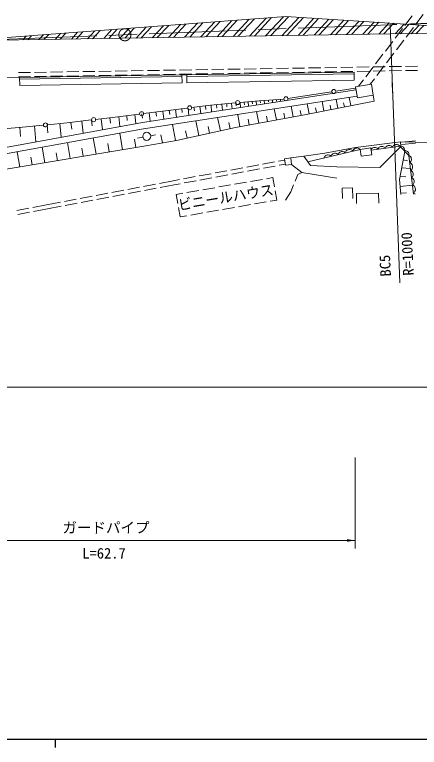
# Model space of a CAD drawing. Units: millimetres, scale not verified. Extents: x 40000 to 680000, y 20000 to 380000.
# Drawn here: x 262988 to 313171, y 204000 to 294931 of the extents above; entities that cross this region are included whole.
import ezdxf
from ezdxf.enums import TextEntityAlignment as Align

# ---------------------------------------------------------------- set-up
doc = ezdxf.new("R2010")
doc.units = ezdxf.units.MM
doc.header["$LTSCALE"] = 1000
doc.linetypes.add('CHAIN', pattern=[18.5, 12, -1.5, 3.5, -1.5])
for name, color, linetype, lineweight in [('M-BGD', 7, 'Continuous', 13), ('M-BMK', 2, 'CHAIN', 13), ('M-STR-HTXT', 7, 'Continuous', 13), ('M-STR-STRC', 7, 'Continuous', 13), ('M-TTL-BAND', 7, 'Continuous', 25)]:
    doc.layers.add(name, color=color, linetype=linetype, lineweight=lineweight)
doc.styles.add('ＭＳ ゴシック', font='')
doc.styles.get('ＭＳ ゴシック').set_extended_font_data('MS Gothic')

# ---------------------------------------------------------------- blocks, each defined once
blk = doc.blocks.new('filled_arrow')
at = {"color": 0, "linetype": 'Continuous', "lineweight": -2}
blk.add_solid([(7.5, 1.25), (0, 0), (7.5, -1.25)], dxfattribs=at)

msp = doc.modelspace()

# ---------------------------------------------------------------- linework, layer by layer
at = {"layer": 'M-BGD'}
for p, q in [((312289, 294786), (311382, 293592)), ((313656, 294931), (312748, 293737)), ((309536, 293683), (309541, 293683)), ((311079, 293193), (310172, 291999)), ((312445, 293339), (311538, 292144)), ((309869, 291601), (308961, 290407)), ((311235, 291746), (310328, 290552)), ((310025, 290154), (309117, 288960)), ((308659, 290009), (307751, 288815)), ((296941, 288275), (295441, 288251)), ((298940, 288307), (297441, 288283)), ((300940, 288340), (299440, 288315)), ((302940, 288372), (301440, 288348)), ((304940, 288404), (303440, 288380)), ((306939, 288437), (305439, 288412)), ((307449, 288417), (306541, 287222)), ((308939, 288469), (307439, 288445)), ((308815, 288562), (307907, 287367)), ((310939, 288501), (309439, 288477)), ((312939, 288533), (311439, 288509)), ((264945, 287759), (263445, 287735)), ((263597, 287116), (283732, 287464)), ((266945, 287791), (265445, 287767)), ((268944, 287823), (267444, 287799)), ((270944, 287856), (269444, 287831)), ((272944, 287888), (271444, 287864)), ((272945, 287368), (271445, 287344)), ((274943, 287920), (273444, 287896)), ((274945, 287400), (273445, 287376)), ((276943, 287952), (275443, 287928)), ((276945, 287432), (275445, 287408)), ((278943, 287985), (277443, 287960)), ((278944, 287465), (277444, 287440)), ((280943, 288017), (279443, 287993)), ((280944, 287497), (279444, 287473)), ((282942, 288049), (281443, 288025)), ((282944, 287529), (281444, 287505)), ((284942, 288081), (283442, 288057)), ((284944, 287561), (283444, 287537)), ((283732, 287464), (283749, 286470)), ((283732, 287464), (284327, 287454)), ((284327, 287454), (305080, 287802)), ((284343, 286472), (284327, 287454)), ((284330, 287254), (305083, 287602)), ((286942, 288114), (285442, 288090)), ((286943, 287594), (285443, 287569)), ((288942, 288146), (287442, 288122)), ((288943, 287626), (287443, 287602)), ((290941, 288178), (289442, 288154)), ((290943, 287658), (289443, 287634)), ((292941, 288211), (291441, 288186)), ((292942, 287691), (291443, 287666)), ((294941, 288243), (293441, 288219)), ((294942, 287723), (293442, 287699)), ((296942, 287755), (295442, 287731)), ((298942, 287787), (297442, 287763)), ((300941, 287820), (299442, 287795)), ((302941, 287852), (301441, 287828)), ((304941, 287884), (303441, 287860)), ((305080, 287802), (305096, 286820)), ((306941, 287916), (305441, 287892)), ((308940, 287949), (307441, 287925)), ((310940, 287981), (309440, 287957)), ((312940, 288013), (311440, 287989)), ((257557, 287025), (263597, 287116)), ((264946, 287239), (263446, 287214)), ((263614, 286122), (263597, 287116)), ((263600, 286916), (283735, 287264)), ((283749, 286470), (263614, 286122)), ((266946, 287271), (265446, 287247)), ((268946, 287303), (267446, 287279)), ((270945, 287336), (269446, 287311)), ((305096, 286820), (284343, 286472)), ((306238, 286824), (305644, 286042)), ((307605, 286969), (307088, 286289)), ((309802, 286586), (309853, 285237)), ((278837, 281553), (305321, 285591)), ((307220, 286312), (305255, 285975)), ((305255, 285975), (305490, 284604)), ((307455, 284940), (307220, 286312)), ((305456, 284802), (278953, 280769)), ((304681, 283643), (304484, 284654)), ((305490, 284604), (307455, 284940)), ((307588, 284211), (307455, 284940)), ((288012, 283756), (288048, 283338)), ((288681, 283814), (288746, 283064)), ((289281, 283867), (289314, 283491)), ((289881, 283919), (289940, 283246)), ((290420, 283966), (290449, 283629)), ((290958, 284013), (291011, 283409)), ((291456, 284057), (291483, 283755)), ((291954, 284100), (292002, 283560)), ((292453, 284143), (292476, 283874)), ((292951, 284187), (292992, 283711)), ((293449, 284229), (293466, 283991)), ((293948, 284265), (293977, 283861)), ((294446, 284302), (294461, 284100)), ((294945, 284338), (294969, 284012)), ((295444, 284375), (295455, 284212)), ((295942, 284411), (295960, 284164)), ((298927, 282518), (307588, 284211)), ((299496, 282630), (299256, 283858)), ((301338, 282990), (301113, 284141)), ((303064, 283327), (302853, 284406)), ((303873, 283485), (303774, 283990)), ((280510, 282854), (280575, 282329)), ((281350, 282958), (281474, 281955)), ((282152, 283057), (282214, 282556)), ((282954, 283156), (283072, 282199)), ((283720, 283251), (283779, 282772)), ((284485, 283345), (284598, 282432)), ((285216, 283436), (285273, 282979)), ((285947, 283526), (286055, 282654)), ((286645, 283612), (286699, 283176)), ((287343, 283697), (287416, 282861)), ((293247, 281454), (292976, 282903)), ((295445, 281866), (295187, 283239)), ((297528, 282256), (297284, 283558)), ((298512, 282441), (298397, 283056)), ((300417, 282810), (300304, 283385)), ((302201, 283158), (302095, 283698)), ((273707, 282013), (273875, 280650)), ((274798, 282148), (274882, 281466)), ((275889, 282283), (276042, 281044)), ((276879, 282405), (276956, 281786)), ((277870, 282528), (278009, 281403)), ((278770, 282639), (278840, 282076)), ((279670, 282750), (279800, 281700)), ((288497, 280506), (288135, 282165)), ((290372, 280916), (298927, 282518)), ((290930, 281020), (290644, 282548)), ((292089, 281237), (291953, 281961)), ((294346, 281660), (294217, 282347)), ((296486, 282061), (296364, 282712)), ((255682, 277337), (278837, 281553)), ((265449, 281118), (265632, 279149)), ((267025, 281265), (267117, 280280)), ((268601, 281411), (268758, 279718)), ((269954, 281551), (270058, 280707)), ((271304, 281717), (271489, 280215)), ((272505, 281865), (272598, 281114)), ((282918, 279296), (282571, 281315)), ((285843, 279927), (285444, 281754)), ((287170, 280217), (286989, 281046)), ((289712, 280771), (289546, 281531)), ((255820, 276549), (278980, 280766)), ((263616, 280948), (263723, 279803)), ((276359, 278175), (276012, 280226)), ((283077, 279323), (290372, 280916)), ((284381, 279608), (284182, 280521)), ((273078, 277620), (272738, 279630)), ((278023, 278457), (277847, 279497)), ((278872, 279726), (278231, 279601)), ((279251, 278665), (283077, 279323)), ((279858, 279904), (280457, 280006)), ((281303, 279018), (281129, 280027)), ((310995, 279120), (312696, 279271)), ((258382, 275140), (279251, 278665)), ((266713, 276543), (266387, 278473)), ((269864, 277076), (269530, 279045)), ((271471, 277348), (271301, 278353)), ((274719, 277898), (274545, 278923)), ((301457, 277760), (305254, 278437)), ((305169, 278314), (305076, 278236)), ((305270, 278356), (305169, 278314)), ((305254, 278437), (310828, 279131)), ((305375, 278381), (305270, 278356)), ((305484, 278388), (305375, 278381)), ((305601, 278360), (305484, 278388)), ((305684, 278324), (305601, 278360)), ((305749, 278284), (305684, 278324)), ((305822, 278209), (305749, 278284)), ((305822, 278209), (307155, 278395)), ((307155, 278395), (307274, 277539)), ((310895, 278627), (307184, 278128)), ((307252, 278283), (307206, 278222)), ((307316, 278346), (307252, 278283)), ((307416, 278414), (307316, 278346)), ((307521, 278446), (307416, 278414)), ((307628, 278460), (307521, 278446)), ((307737, 278457), (307628, 278460)), ((307851, 278418), (307737, 278457)), ((307930, 278374), (307851, 278418)), ((307991, 278327), (307930, 278374)), ((308056, 278245), (307991, 278327)), ((308098, 278342), (308056, 278245)), ((308144, 278402), (308098, 278342)), ((308208, 278466), (308144, 278402)), ((308308, 278533), (308208, 278466)), ((308281, 275969), (310910, 278612)), ((308413, 278566), (308308, 278533)), ((308520, 278580), (308413, 278566)), ((308629, 278577), (308520, 278580)), ((308743, 278537), (308629, 278577)), ((308822, 278494), (308743, 278537)), ((308883, 278447), (308822, 278494)), ((308948, 278365), (308883, 278447)), ((308990, 278462), (308948, 278365)), ((309036, 278522), (308990, 278462)), ((309100, 278585), (309036, 278522)), ((309200, 278653), (309100, 278585)), ((309305, 278686), (309200, 278653)), ((309412, 278700), (309305, 278686)), ((309521, 278697), (309412, 278700)), ((309635, 278657), (309521, 278697)), ((309714, 278613), (309635, 278657)), ((309775, 278567), (309714, 278613)), ((309840, 278485), (309775, 278567)), ((309882, 278582), (309840, 278485)), ((309928, 278642), (309882, 278582)), ((309992, 278705), (309928, 278642)), ((310092, 278773), (309992, 278705)), ((310197, 278805), (310092, 278773)), ((310304, 278820), (310197, 278805)), ((310413, 278816), (310304, 278820)), ((310527, 278777), (310413, 278816)), ((310606, 278733), (310527, 278777)), ((310667, 278687), (310606, 278733)), ((310732, 278605), (310667, 278687)), ((311857, 277464), (310732, 278605)), ((310825, 278625), (310734, 278603)), ((310893, 278624), (310825, 278625)), ((310828, 279131), (314475, 279067)), ((310828, 279131), (310893, 278624)), ((310972, 278613), (310893, 278624)), ((311073, 278578), (310972, 278613)), ((311012, 278820), (312708, 278971)), ((311152, 278521), (311073, 278578)), ((311220, 278452), (311152, 278521)), ((311276, 278373), (311220, 278452)), ((311309, 278271), (311276, 278373)), ((311320, 278192), (311309, 278271)), ((263626, 276021), (263306, 277912)), ((268288, 276810), (268122, 277794)), ((297225, 277158), (298842, 277352)), ((298842, 277352), (301457, 277760)), ((298842, 277352), (299670, 276216)), ((305822, 278209), (299332, 276679)), ((301475, 277388), (301417, 277319)), ((301567, 277465), (301475, 277388)), ((301668, 277507), (301567, 277465)), ((301773, 277532), (301668, 277507)), ((301883, 277539), (301773, 277532)), ((302000, 277511), (301883, 277539)), ((302083, 277475), (302000, 277511)), ((302148, 277435), (302083, 277475)), ((302221, 277360), (302148, 277435)), ((302253, 277460), (302221, 277360)), ((302293, 277525), (302253, 277460)), ((302351, 277594), (302293, 277525)), ((302443, 277671), (302351, 277594)), ((302544, 277714), (302443, 277671)), ((302649, 277738), (302544, 277714)), ((302759, 277746), (302649, 277738)), ((302876, 277718), (302759, 277746)), ((302959, 277682), (302876, 277718)), ((303024, 277642), (302959, 277682)), ((303097, 277566), (303024, 277642)), ((303129, 277666), (303097, 277566)), ((303169, 277731), (303129, 277666)), ((303227, 277800), (303169, 277731)), ((303319, 277878), (303227, 277800)), ((303420, 277920), (303319, 277878)), ((303525, 277945), (303420, 277920)), ((303635, 277952), (303525, 277945)), ((303752, 277924), (303635, 277952)), ((303835, 277888), (303752, 277924)), ((303900, 277848), (303835, 277888)), ((303973, 277773), (303900, 277848)), ((304008, 277884), (303973, 277773)), ((304053, 277956), (304008, 277884)), ((304117, 278033), (304053, 277956)), ((304220, 278119), (304117, 278033)), ((304332, 278166), (304220, 278119)), ((304449, 278193), (304332, 278166)), ((304570, 278201), (304449, 278193)), ((304701, 278171), (304570, 278201)), ((304793, 278130), (304701, 278171)), ((304865, 278086), (304793, 278130)), ((304946, 278002), (304865, 278086)), ((304978, 278102), (304946, 278002)), ((305018, 278167), (304978, 278102)), ((305076, 278236), (305018, 278167)), ((305942, 277353), (305822, 278209)), ((307274, 277539), (305942, 277353)), ((307206, 278222), (307164, 278125)), ((311368, 277960), (310693, 274460)), ((311296, 278033), (311319, 278124)), ((311387, 278055), (311296, 278033)), ((311319, 278124), (311320, 278192)), ((311454, 278055), (311387, 278055)), ((311533, 278043), (311454, 278055)), ((311635, 278008), (311533, 278043)), ((311714, 277951), (311635, 278008)), ((311781, 277883), (311714, 277951)), ((311837, 277803), (311781, 277883)), ((311870, 277701), (311837, 277803)), ((311857, 277464), (311881, 277554)), ((311953, 277428), (311857, 277471)), ((312457, 272643), (311857, 277464)), ((311881, 277622), (311870, 277701)), ((311881, 277554), (311881, 277622)), ((312013, 277382), (311953, 277428)), ((312075, 277317), (312013, 277382)), ((265169, 276282), (265006, 277247)), ((295213, 276657), (293738, 276383)), ((296461, 276890), (295705, 276749)), ((297225, 277158), (296450, 277048)), ((296450, 277048), (296564, 276243)), ((297339, 276353), (297225, 277158)), ((301377, 277254), (301345, 277154)), ((301417, 277319), (301377, 277254)), ((311162, 276894), (311692, 276792)), ((311968, 276578), (312050, 276643)), ((312074, 276531), (311968, 276578)), ((312050, 276643), (312097, 276703)), ((312141, 276479), (312074, 276531)), ((312142, 277216), (312075, 277317)), ((312097, 276703), (312142, 276781)), ((312211, 276407), (312141, 276479)), ((312173, 277111), (312142, 277216)), ((312142, 276781), (312182, 276895)), ((312187, 277004), (312173, 277111)), ((312182, 276895), (312187, 277004)), ((289315, 275558), (287840, 275284)), ((291281, 275925), (289806, 275650)), ((293247, 276291), (291772, 276016)), ((293343, 275780), (291868, 275505)), ((295309, 276146), (293834, 275872)), ((296556, 276379), (295801, 276238)), ((296564, 276243), (297339, 276353)), ((298595, 275327), (297339, 276353)), ((299670, 276216), (302937, 276041)), ((302937, 276041), (308281, 275969)), ((310975, 275921), (312059, 275841)), ((312091, 275585), (312183, 275657)), ((312187, 275543), (312091, 275585)), ((312183, 275657), (312235, 275724)), ((312247, 275496), (312187, 275543)), ((312285, 276295), (312211, 276407)), ((312235, 275724), (312285, 275811)), ((312320, 276178), (312285, 276295)), ((312285, 275811), (312329, 275938)), ((312334, 276059), (312320, 276178)), ((312329, 275938), (312334, 276059)), ((285382, 274826), (283908, 274551)), ((287348, 275192), (285874, 274917)), ((287444, 274681), (285970, 274406)), ((289411, 275047), (287936, 274773)), ((291377, 275414), (289902, 275139)), ((295020, 274716), (294199, 274573)), ((295220, 273565), (295020, 274716)), ((298112, 275100), (297768, 274257)), ((298595, 275327), (298112, 275100)), ((302950, 274640), (298595, 275327)), ((310765, 274832), (311496, 274804)), ((312202, 274692), (312285, 274757)), ((312298, 274650), (312202, 274692)), ((312310, 275431), (312247, 275496)), ((312285, 274757), (312332, 274817)), ((312358, 274603), (312298, 274650)), ((312377, 275331), (312310, 275431)), ((312332, 274817), (312376, 274895)), ((312376, 274895), (312417, 275009)), ((312408, 275226), (312377, 275331)), ((312421, 275119), (312408, 275226)), ((312417, 275009), (312421, 275119)), ((280453, 273900), (278979, 273620)), ((282659, 274319), (280944, 273993)), ((282756, 273808), (281041, 273482)), ((283416, 274460), (282659, 274319)), ((283512, 273949), (282756, 273808)), ((285478, 274315), (284004, 274040)), ((289766, 273800), (288288, 273542)), ((291736, 274143), (290259, 273886)), ((293707, 274487), (292229, 274229)), ((297580, 273794), (297236, 272952)), ((310693, 274460), (310882, 272612)), ((310780, 273607), (312317, 273764)), ((312313, 273799), (312396, 273864)), ((312420, 273752), (312313, 273799)), ((312421, 274538), (312358, 274603)), ((312396, 273864), (312443, 273924)), ((312487, 273700), (312420, 273752)), ((312488, 274438), (312421, 274538)), ((312443, 273924), (312487, 274002)), ((312487, 274002), (312528, 274116)), ((312519, 274333), (312488, 274438)), ((312532, 274226), (312519, 274333)), ((312528, 274116), (312532, 274226)), ((276523, 273154), (275049, 272874)), ((278488, 273527), (277014, 273247)), ((278585, 273016), (277111, 272736)), ((280550, 273389), (279076, 273109)), ((285826, 273113), (284348, 272856)), ((287796, 273457), (286318, 273199)), ((295506, 271922), (295306, 273073)), ((297236, 272952), (296583, 271921)), ((304866, 273432), (303615, 273385)), ((303615, 273385), (303663, 272100)), ((304916, 272132), (304866, 273432)), ((310864, 272790), (311600, 272822)), ((312436, 272807), (312528, 272879)), ((312532, 272764), (312436, 272807)), ((312556, 273628), (312487, 273700)), ((312528, 272879), (312580, 272946)), ((312630, 273516), (312556, 273628)), ((312580, 272946), (312630, 273032)), ((312665, 273400), (312630, 273516)), ((312630, 273032), (312675, 273159)), ((312680, 273281), (312665, 273400)), ((312675, 273159), (312680, 273281)), ((270628, 272035), (269155, 271756)), ((272593, 272408), (271120, 272129)), ((272690, 271897), (271216, 271618)), ((274558, 272781), (273085, 272502)), ((274655, 272270), (273181, 271991)), ((276620, 272643), (275146, 272364)), ((283855, 272770), (283035, 272627)), ((283035, 272627), (283236, 271476)), ((294686, 271779), (295506, 271922)), ((308116, 272770), (305361, 272742)), ((305361, 272742), (305374, 271495)), ((308129, 271524), (308116, 272770)), ((312593, 272717), (312532, 272764)), ((312655, 272653), (312593, 272717)), ((266948, 271337), (265234, 271014)), ((268663, 271662), (266948, 271337)), ((268760, 271152), (267045, 270826)), ((270725, 271524), (269251, 271245)), ((283321, 270984), (283522, 269833)), ((288775, 270749), (290253, 271007)), ((290746, 271092), (292223, 271350)), ((292716, 271436), (294194, 271693)), ((264743, 270922), (263269, 270644)), ((264839, 270411), (263365, 270133)), ((267045, 270826), (265331, 270503)), ((284835, 270062), (286312, 270320)), ((286805, 270406), (288283, 270663)), ((283522, 269833), (284342, 269976))]:
    msp.add_line(p, q, dxfattribs=at)
msp.add_circle((279364, 279831), 500, dxfattribs=at)
at = {"layer": 'M-BMK'}
msp.add_line((150270, 287653), (309533, 293683), dxfattribs=at)
msp.add_circle((276659, 292438), 750, dxfattribs=at)
msp.add_arc((347368, -705601), 1000000, 84.69952, 92.16828, dxfattribs=at)
msp.add_arc((347368, -705601), 1000000, 84.69952, 92.16828, dxfattribs=at)
msp.add_arc((347368, -705601), 1000000, 84.69952, 92.16828, dxfattribs=at)
at = {"layer": 'M-STR-HTXT'}
for p, q in [((309541, 293683), (310754, 261648)), ((158402, 248700), (315100, 248700)), ((305195, 239974), (305195, 228678)), ((242949, 229678), (305195, 229678))]:
    msp.add_line(p, q, dxfattribs=at)
at = {"layer": 'M-STR-STRC'}
for p, q in [((296608, 294694), (256693, 291682)), ((294109, 292297), (296312, 294672)), ((294732, 292307), (296928, 294675)), ((296608, 294694), (309525, 293894)), ((282063, 292099), (283556, 293709)), ((282686, 292109), (284216, 293759)), ((284070, 292132), (285682, 293870)), ((284694, 292142), (286342, 293920)), ((286078, 292165), (287808, 294030)), ((286701, 292175), (288468, 294080)), ((288086, 292198), (289934, 294191)), ((288709, 292208), (290593, 294241)), ((290094, 292231), (292060, 294351)), ((290717, 292241), (292719, 294401)), ((292102, 292264), (294186, 294512)), ((292725, 292274), (294845, 294561)), ((296111, 292323), (298217, 294595)), ((296740, 292340), (298797, 294559)), ((298125, 292363), (300087, 294479)), ((298748, 292373), (300667, 294443)), ((300133, 292395), (301957, 294363)), ((300756, 292406), (302537, 294327)), ((302140, 292429), (303826, 294247)), ((302764, 292439), (304407, 294211)), ((304148, 292461), (305696, 294131)), ((304771, 292472), (306276, 294095)), ((306156, 292494), (307566, 294015)), ((306779, 292505), (308146, 293979)), ((308164, 292527), (309436, 293899)), ((308787, 292538), (310012, 293859)), ((309525, 293894), (326679, 292684)), ((310167, 292555), (311292, 293769)), ((310785, 292560), (311868, 293728)), ((272024, 291934), (272926, 292907)), ((272647, 291944), (273586, 292957)), ((274032, 291967), (275052, 293068)), ((274655, 291977), (275712, 293117)), ((276039, 292000), (277178, 293228)), ((276662, 292010), (277838, 293278)), ((278047, 292033), (279304, 293389)), ((278670, 292043), (279964, 293438)), ((280055, 292066), (281430, 293549)), ((280678, 292076), (282090, 293599)), ((312159, 292571), (313148, 293638)), ((312777, 292576), (313724, 293598)), ((256693, 291682), (309576, 292551)), ((263993, 291802), (264422, 292265)), ((264616, 291812), (265082, 292315)), ((266000, 291835), (266548, 292426)), ((266623, 291845), (267208, 292476)), ((268008, 291868), (268674, 292586)), ((268631, 291878), (269334, 292636)), ((270016, 291901), (270800, 292747)), ((270639, 291911), (271460, 292797)), ((309576, 292551), (326679, 292684)), ((302808, 285431), (305195, 285798)), ((296877, 284525), (299249, 284885)), ((299249, 284885), (302298, 285352)), ((302298, 285352), (302314, 285355)), ((287312, 283695), (290351, 284000)), ((290351, 284000), (290399, 284004)), ((290898, 284041), (293324, 284220)), ((293324, 284220), (296298, 284437)), ((296298, 284437), (296382, 284450)), ((278978, 282665), (281376, 282961)), ((281376, 282961), (284344, 283328)), ((284344, 283328), (284436, 283339)), ((284933, 283401), (287312, 283695)), ((273023, 281929), (275439, 282227)), ((275439, 282227), (278408, 282594)), ((278408, 282594), (278482, 282603)), ((263532, 280940), (266517, 281218)), ((266517, 281218), (266563, 281222)), ((267060, 281268), (269503, 281495)), ((269503, 281495), (272471, 281860)), ((272471, 281860), (272527, 281867)), ((261086, 280713), (263532, 280940))]:
    msp.add_line(p, q, dxfattribs=at)
for centre in [(302561, 285393), (296629, 284488), (290648, 284022), (278730, 282634), (284685, 283370), (272775, 281898), (266811, 281245)]:
    msp.add_circle(centre, 250, dxfattribs=at)
at = {"layer": 'M-TTL-BAND'}
for p, q in [((40000, 205000), (579000, 205000)), ((268000, 205000), (268000, 204000))]:
    msp.add_line(p, q, dxfattribs=at)

# ---------------------------------------------------------------- block references
at = {"layer": 'M-STR-HTXT', "xscale": 133, "yscale": 133, "rotation": 180}
msp.add_blockref('filled_arrow', (305195, 229678), dxfattribs=at)

# ---------------------------------------------------------------- texts
at = {"layer": 'M-BGD', "style": 'ＭＳ ゴシック', "width": 0.95}
msp.add_text('ビニールハウス', height=1320, rotation=9.435, dxfattribs=at).set_placement((283269, 271287), align=Align.MIDDLE_LEFT)
at = {"layer": 'M-STR-HTXT', "style": 'ＭＳ ゴシック'}
for s, p in [('R=1000', (312882, 262593)), ('BC5', (310054, 262480))]:
    msp.add_text(s, height=1320, rotation=92.808, dxfattribs=at).set_placement(p, align=Align.BOTTOM_LEFT)
msp.add_text('ガードパイプ', height=1320, dxfattribs=at).set_placement((268909, 231270), align=Align.MIDDLE_LEFT)
msp.add_text('L=62.7', height=1320, dxfattribs=at).set_placement((274072, 227034), align=Align.BOTTOM_CENTER)

doc.saveas('drawing.dxf')
